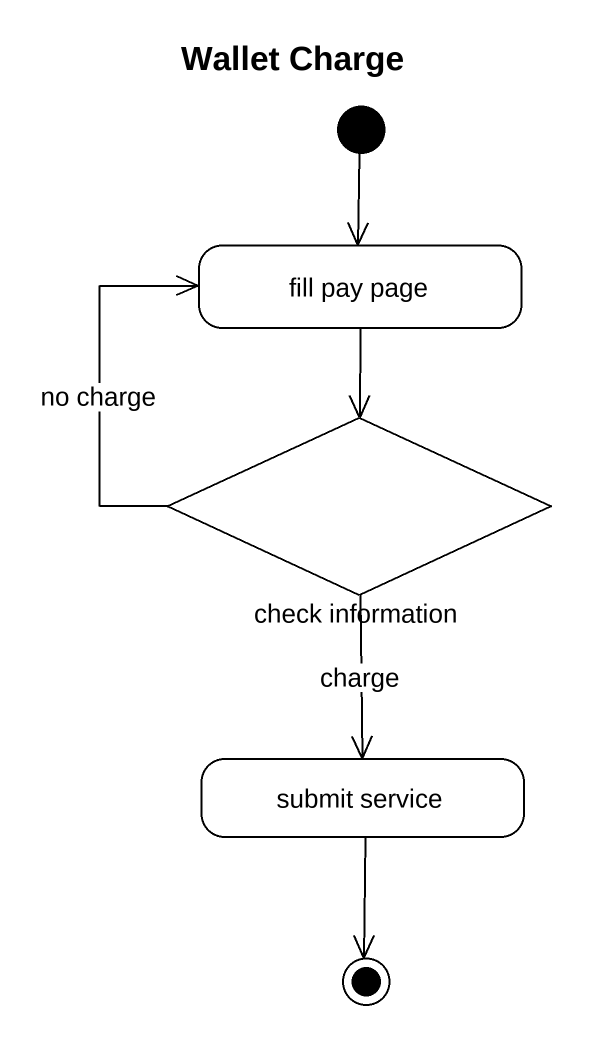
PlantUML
@startuml
title Wallet Charge
hide empty description
state "fill pay page" as fill_pay_page
state "check information" as check_information <<choice>>
state "submit service" as submit_service
[*] --> fill_pay_page
fill_pay_page --> check_information
check_information -up-> fill_pay_page : no charge
check_information --> submit_service : charge
submit_service --> [*]
@enduml
